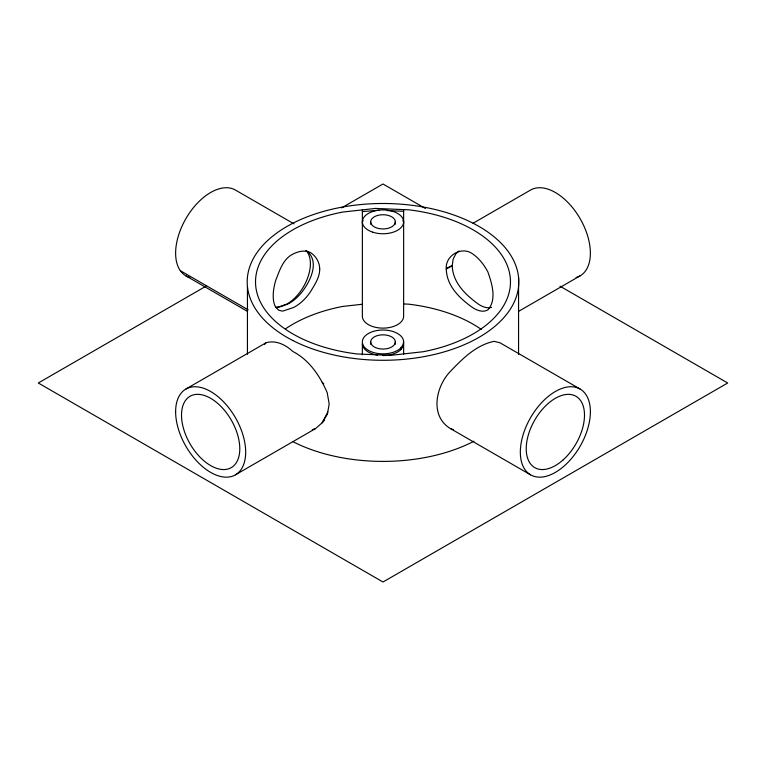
<?xml version="1.0" encoding="UTF-8"?>
<svg xmlns="http://www.w3.org/2000/svg" width="766" height="766" viewBox="0 0 766 766"><rect width="100%" height="100%" fill="white"/><g stroke="black" fill="none" stroke-linecap="round" stroke-linejoin="round"><path stroke-width="1.15" d="M446.272 269.058C444.998 255.595 461.764 245.762 472.593 253.872A33.005 17.637 63.4 0 1 487.856 271.911C491.925 283.382 497.057 299.86 487.856 309.876A33.005 17.637 63.4 0 1 472.593 307.559C459.667 298.376 446.683 286.082 446.272 269.058L452.218 265.62L453.175 259.052L455.942 253.661L459.035 250.97M400.877 347.898A20.634 11.911 0 0 1 367.192 349.602A20.634 11.911 0 0 1 375.943 330.74A20.634 11.911 0 0 1 403.634 341.942L402.935 345.026L400.877 347.898L400.877 349.583A20.634 11.911 0 0 1 383 355.539M403.634 343.628L402.935 346.711L400.877 349.583M327.762 412.098L322.189 422.775L316.061 428.146M324.382 420.084L322.189 422.775L327.417 414.071L329.189 403.96L327.197 392.68C320.016 376.087 309.311 359.905 292.813 351.479C285.814 344.853 275.741 339.817 266.061 342.766L185.879 389.051M264.605 344.384L266.061 342.766M205.997 286.187L38.3 383L383 582.007L727.7 383L560.003 286.187M341.598 207.892L383 183.993L425.436 208.496M473.034 223.27L530.579 190.045A49.531 28.601 60 0 1 581.901 221.891A49.531 28.601 60 0 1 576.147 277.493M235.421 474.843L315.573 428.567L312.356 429.697M518.448 311.446L580.121 275.837M446.377 268.359L452.218 265.62C452.716 282.568 465.565 294.9 478.453 304.188A33.005 17.637 63.4 0 0 491.58 307.396M276.66 307.721L287.145 303.949A32.881 18.987 -60 0 0 307.855 277.33A32.881 18.987 -60 0 0 305.95 250.463M281.476 306.362L287.547 304.188A33.005 20.376 -56.3 0 0 305.174 287.518C312.145 276.966 318.57 260.44 306.726 250.951M362.366 211.569L378.998 210.257M362.366 304.246L342.795 306.419A127.472 73.593 0 0 0 285.632 328.758M387.213 210.593L403.634 211.282M403.634 303.958L408.661 304.169A127.472 73.593 0 0 1 481.345 329.437M580.121 389.051A49.531 28.601 -60 0 0 521.522 441.015A49.531 28.601 -60 0 0 564.418 465.785A49.531 28.601 -60 0 0 580.121 389.051L499.949 342.775L494.089 341.339C476.079 345.112 462.75 358.469 450.408 371.366C435.825 386.428 429.477 415.976 450.408 428.558L530.579 474.843M450.408 428.558L453.549 429.745M294 223.873L235.421 190.045A49.531 28.601 -60 0 0 184.099 221.891A49.531 28.601 -60 0 0 189.853 277.493M180.316 270.676L248.194 309.837M185.879 275.837L247.552 311.436M322.189 382.33L323.788 383.919M518.563 277.263L518.563 354.581M403.634 209.597L403.634 316.214A20.634 11.911 0 0 1 383 328.126A20.634 11.911 0 0 1 362.366 316.214L362.366 209.884M403.634 341.942L403.634 354.39M395.313 221.843A12.313 7.105 0 0 1 376.843 228A12.313 7.105 0 0 1 376.843 215.686A12.313 7.105 0 0 1 395.313 221.843L395.313 224.199M395.313 341.942A12.313 7.105 0 0 1 376.843 348.099A12.313 7.105 0 0 1 376.843 335.786A12.313 7.105 0 0 1 395.313 341.942L395.313 344.298M370.687 221.843L370.687 224.199M370.687 341.942L370.687 344.298M362.366 354.763L362.366 343.628A20.634 11.911 0 0 0 377.657 355.137M247.437 286.522L247.437 354.323M473.943 441.226A135.802 78.4 0 0 1 292.813 441.618M281.122 306.505A32.881 18.987 -60 0 1 275.521 307.061M362.366 223.528A20.634 11.911 0 0 1 363.065 220.445M402.935 220.445A20.634 11.911 0 0 1 403.634 223.528M319.728 269.067C319.719 277.34 315.017 284.1 311.025 290.889A33.005 20.376 -56.3 0 1 293.407 307.559L282.606 311.159L278.719 310.201L275.731 307.185A32.383 14.832 -68.6 0 1 275.731 280.346C279.58 270.637 283.114 258.621 293.407 253.872A33.005 20.376 -56.3 0 1 311.025 252.924C316.339 256.62 319.652 262.518 319.728 269.067M375.474 208.429L342.795 212.048A127.472 73.593 0 0 0 255.748 286.235A127.472 73.593 0 0 0 357.339 353.978L390.526 355.357L423.205 351.728A127.472 73.593 0 0 0 510.252 277.551A127.472 73.593 0 0 0 408.661 209.807L375.474 208.429M292.813 340.506A135.802 78.4 0 0 0 516.016 297.677A135.802 78.4 0 0 0 340.171 207.49A135.802 78.4 0 0 0 292.813 340.506M175.625 411.735A49.531 28.601 60 0 0 228.163 477.084A49.531 28.601 60 0 0 228.163 407.033A49.531 28.601 60 0 0 175.625 411.735M181.513 415.134A41.201 23.794 60 0 0 225.223 469.501A41.201 23.794 60 0 0 225.223 411.227A41.201 23.794 60 0 0 181.513 415.134M562.895 460.098A41.201 23.794 -60 0 0 575.955 396.271A41.201 23.794 -60 0 0 527.209 439.493A41.201 23.794 -60 0 0 562.895 460.098M372.678 232.165A20.634 11.911 0 0 0 403.634 221.843A20.634 11.911 0 0 0 372.678 211.521A20.634 11.911 0 0 0 372.678 232.165"/></g></svg>
